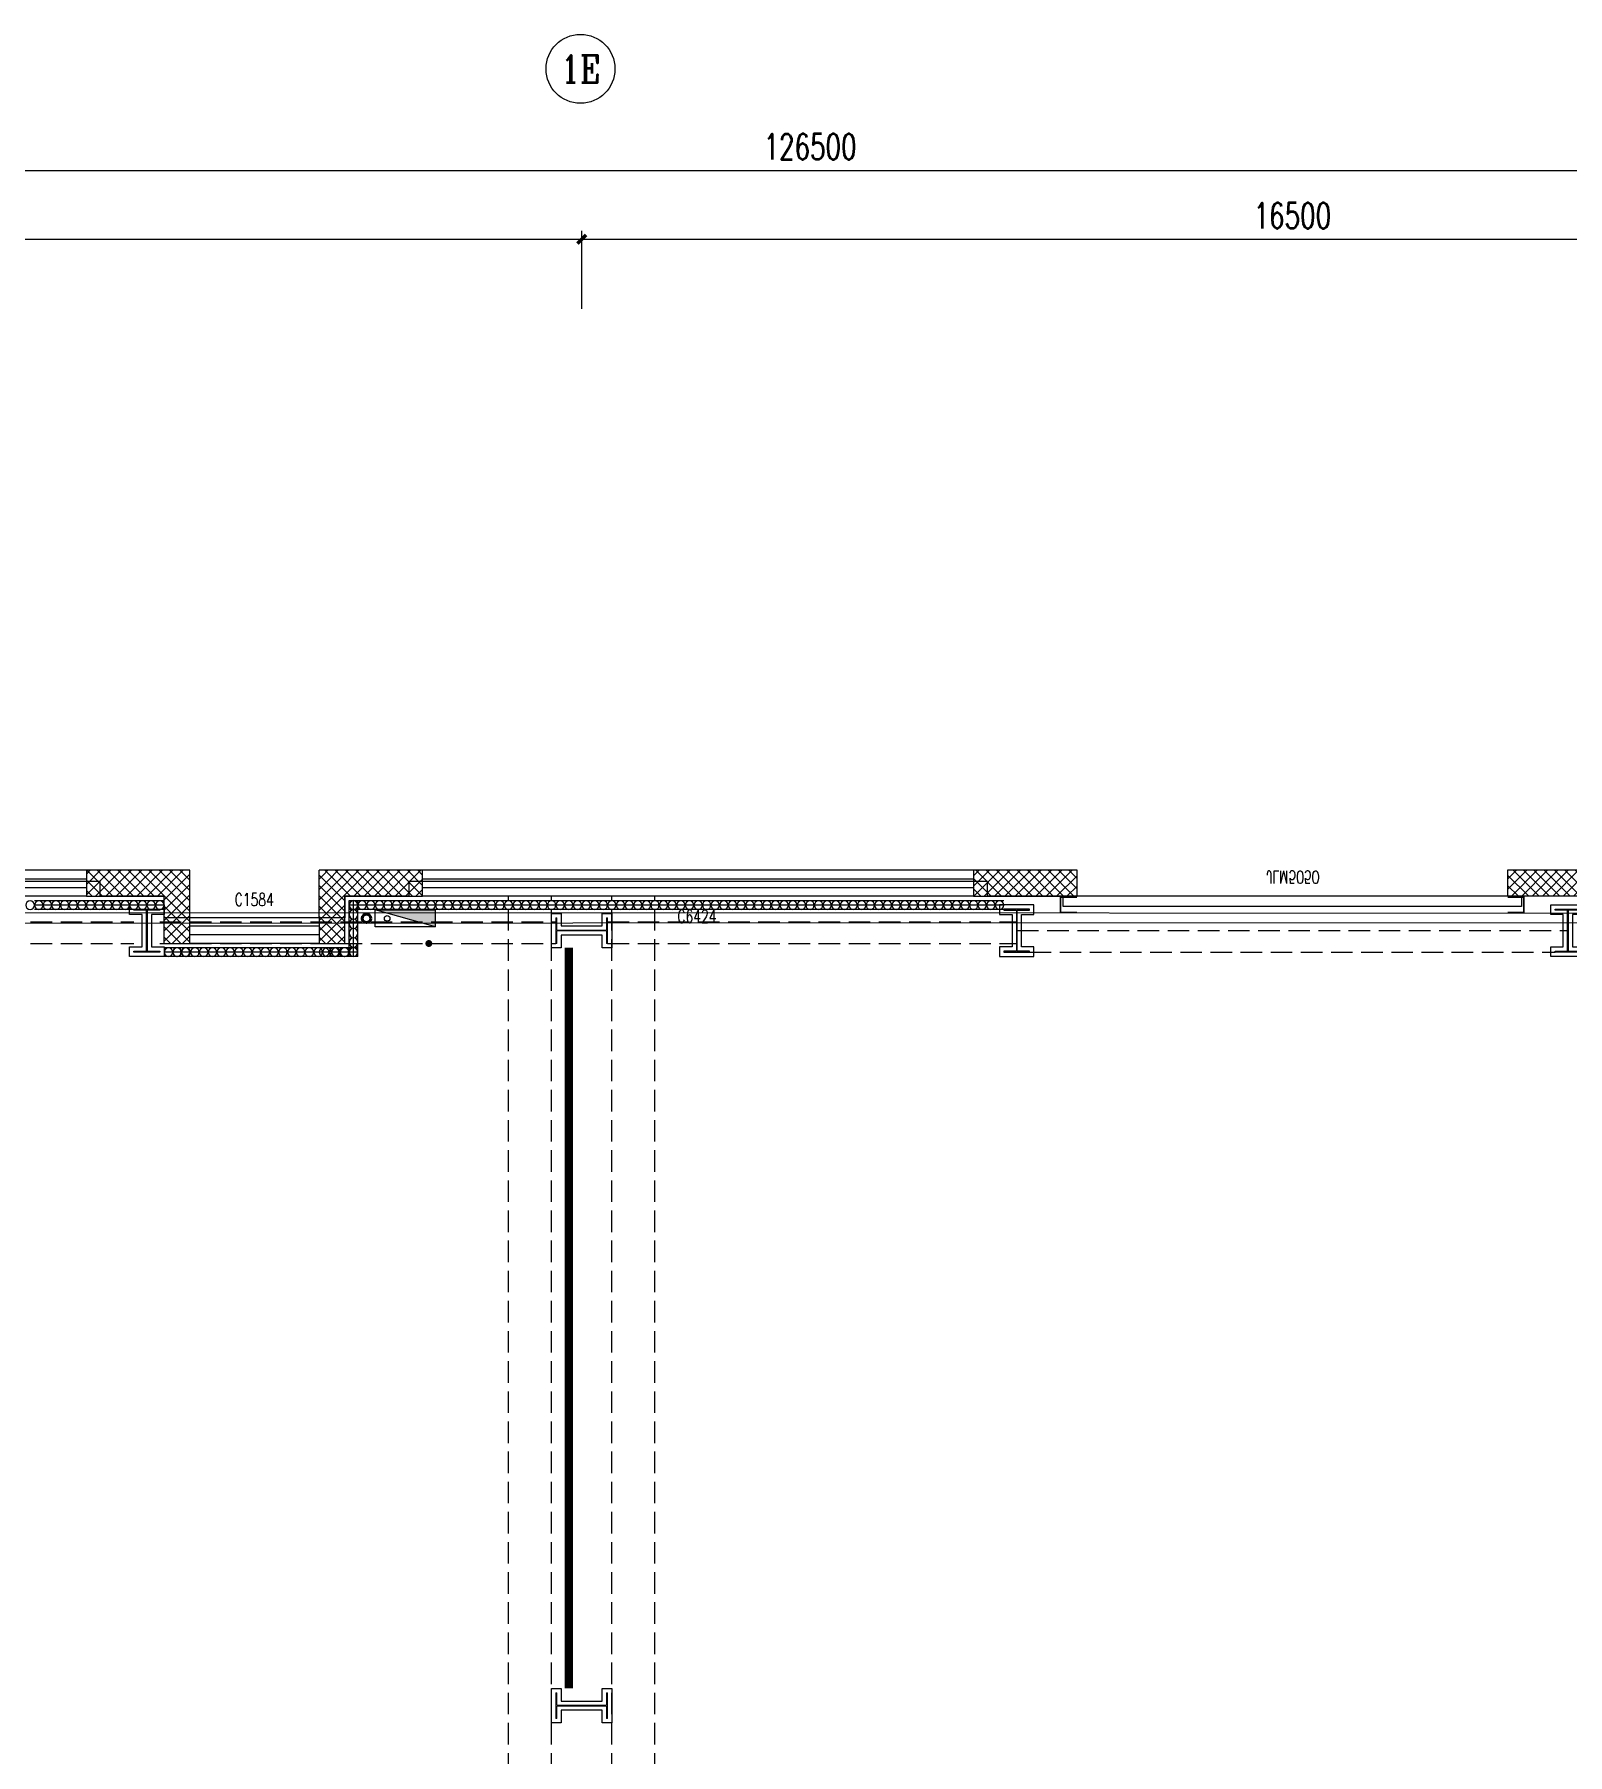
# Model space of a CAD drawing. Extents: x -474411 to 577939, y 0 to 1014176.
# Drawn here: x -200309 to -182508, y 822252 to 842226 of the extents above; entities that cross this region are included whole.
import ezdxf
from ezdxf.enums import TextEntityAlignment as Align

# ---------------------------------------------------------------- set-up
doc = ezdxf.new("R2010")
doc.units = 0
doc.header["$LTSCALE"] = 1000
doc.header["$MEASUREMENT"] = 0
for name, pattern in [('10平面$0$DASH', [0.35, 0.25, -0.1]), ('CENTER', [2, 1.25, -0.25, 0.25, -0.25]), ('DASH', [0.35, 0.25, -0.1])]:
    doc.linetypes.add(name, pattern=pattern)
doc.layers.get('Defpoints').update_dxf_attribs({"color": 210})
for name, color, linetype in [('10平面$0$WINDOW', 4, 'Continuous'), ('10平面$0$WINDOW_TEXT', 7, 'Continuous'), ('A-AXIS-D', 1, 'Continuous'), ('A-AXIS-DP', 126, 'Continuous'), ('A-AXIS-SYMB', 3, 'Continuous'), ('A-HATCH-2', 251, 'Continuous'), ('A-SFCE', 30, 'Continuous'), ('A-WINDOW', 140, 'Continuous'), ('AS-WALL', 40, 'Continuous'), ('AS-结构边线层', 200, 'Continuous'), ('DIM_SYMB', 3, 'Continuous'), ('PUB_HATCH', 8, 'Continuous'), ('PUB_TEXT', 7, 'Continuous'), ('SB_ZF消火栓', 10, 'Continuous'), ('WINDOW', 4, 'Continuous'), ('WINDOW_TEXT', 7, 'Continuous'), ('建-窗', 4, 'Continuous'), ('建-门窗编号', 7, 'Continuous'), ('照明-灯具', 3, 'Continuous')]:
    doc.layers.add(name, color=color, linetype=linetype)
for name, color, linetype, lineweight in [('LG-ZF消防', 1, 'Continuous', 60), ('S-col', 2, 'Continuous', 0), ('柱间支撑', 6, 'CENTER', 0)]:
    doc.layers.add(name, color=color, linetype=linetype, lineweight=lineweight)
doc.styles.add('10平面$0$_TCH_WINDOW', font='SIMPLEX', dxfattribs={"height": 3.5, "bigfont": 'GBCBIG'})
doc.styles.add('_TCH_AXIS', font='COMPLEX', dxfattribs={"bigfont": 'GBCBIG'})
doc.styles.add('_TCH_DIM_T3', font='SIMPLEX', dxfattribs={"width": 0.705882, "bigfont": 'GBCBIG'})
doc.styles.add('_TCH_WINDOW', font='SIMPLEX', dxfattribs={"height": 3.5, "bigfont": 'GBCBIG'})
doc.styles.add('A-WIN-LABEL', font='SIMPLEX', dxfattribs={"bigfont": 'GBCBIG'})
doc.dimstyles.new('_TCH_ARCH&&100', dxfattribs={"dimtxt": 297.5, "dimasz": 100, "dimexe": 100, "dimexo": 100, "dimgap": 126.25, "dimtad": 1, "dimdec": 0, "dimzin": 0, "dimdsep": 46, "dimtxsty": '_TCH_DIM_T3', "dimblk": 'ARCHTICK', "dimcen": 0.09, "dimclrt": 7, "dimazin": 2, "dimtfac": 1, "dimtdec": 0, "dimtix": 1, "dimtmove": 2, "dimatfit": 3, "dimfxl": 0, "dimtolj": 1, "dimtzin": 0, "dimarcsym": 0})
pattern_1 = [(45, (60, 0), (-60.000061, 60.000061), []), (135, (60, 0), (-60.000061, -60.000061), [])]

# ---------------------------------------------------------------- blocks, each defined once
blk = doc.blocks.new('10平面$0$$DorLib2D$00000126')
at = {"color": 0, "linetype": 'Continuous'}
for p, q in [((-0.532, 0.5), (-0.532, 0.9)), ((0.532, 0.9), (0.532, 0.5))]:
    blk.add_line(p, q, dxfattribs=at)
at = {"color": 0, "linetype": '10平面$0$DASH'}
for p, q in [((-0.532, 0.9), (0.532, 0.9)), ((-0.532, 0.5), (0.532, 0.5))]:
    blk.add_line(p, q, dxfattribs=at)
blk = doc.blocks.new('DOOR2DLIB$SYSLIB$00000123')
at = {"color": 0}
for p, q in [((0.475, -0.001), (0.475, 0.752)), ((0.475, 0.752), (0.5, 0.752)), ((0.5, -0.001), (0.5, 0.752)), ((-0.5, 0), (-0.5, 0.252)), ((-0.475, 0.252), (-0.5, 0.252)), ((-0.475, 0), (-0.475, 0.252)), ((-0.475, 0), (-0.5, 0)), ((0.475, -0.001), (0.5, -0.001))]:
    blk.add_line(p, q, dxfattribs=at)
for centre, radius, start, end in [((0.505, -0.002), 0.755, 92.2493, 179.7238), ((-0.501, 0.003), 0.251, 359.7899, 84.0974)]:
    blk.add_arc(centre, radius, start, end, dxfattribs=at)
blk = doc.blocks.new('G$C325EBD4F')
at = {"layer": 'PUB_HATCH'}
h = blk.add_hatch(dxfattribs=at)
h.set_pattern_fill('多孔材料', color=8, scale=30, style=0)
h.set_pattern_definition(pattern_1)
h.paths.add_polyline_path([(3700, -50), (3700, 250), (3400, 250)])
h = blk.add_hatch(dxfattribs=at)
h.set_pattern_fill('多孔材料', color=8, scale=30, style=0)
h.set_pattern_definition(pattern_1)
h.paths.add_polyline_path([(3700, -50), (3400, 250), (3400, -300), (3700, -600)])
h = blk.add_hatch(dxfattribs=at)
h.set_pattern_fill('多孔材料', color=8, scale=30, style=0)
h.set_pattern_definition(pattern_1)
h.paths.add_polyline_path([(5500, 250), (5200, 250), (5200, -50)])
h = blk.add_hatch(dxfattribs=at)
h.set_pattern_fill('多孔材料', color=8, scale=30, style=0)
h.set_pattern_definition(pattern_1)
h.paths.add_polyline_path([(5500, 250), (5200, -50), (5200, -600), (5500, -300)])
h = blk.add_hatch(dxfattribs=at)
h.set_pattern_fill('多孔材料', color=8, scale=30, style=0)
h.set_pattern_definition(pattern_1)
h.paths.add_polyline_path([(3700, -600), (3400, -300), (2500, -300), (2500, -600)])
h = blk.add_hatch(dxfattribs=at)
h.set_pattern_fill('多孔材料', color=8, scale=30, style=0)
h.set_pattern_definition(pattern_1)
h.paths.add_polyline_path([(6400, -300), (5500, -300), (5200, -600), (6400, -600)])
at = {"layer": '10平面$0$WINDOW', "color": 8}
blk.add_line((5200, -50), (3700, -50), dxfattribs=at)
at = {"layer": 'AS-WALL', "color": 8}
for p, q in [((3700, 250), (3400, 250)), ((3400, 250), (3400, -300)), ((3700, -50), (3700, 250)), ((5500, 250), (5200, 250)), ((5200, 250), (5200, -50)), ((5500, 250), (5500, -300)), ((3700, -50), (3700, -600)), ((5200, -50), (5200, -600)), ((3400, -300), (2500, -300)), ((2500, -600), (2500, -300)), ((6400, -300), (5500, -300)), ((6400, -600), (6400, -300)), ((3700, -600), (2500, -600)), ((6400, -600), (5200, -600))]:
    blk.add_line(p, q, dxfattribs=at)
at = {"layer": '10平面$0$WINDOW', "color": 8}
ref = blk.add_blockref('DOOR2DLIB$SYSLIB$00000123', (4450, 100), dxfattribs=dict(at, xscale=-1500, yscale=1500, zscale=300, rotation=180.0000000000445))
ref.add_attrib('A', 'MLC1584', (4117, 313), dxfattribs={"layer": '10平面$0$WINDOW_TEXT', "ltscale": 500, "height": 148.8, "style": '10平面$0$_TCH_WINDOW', "width": 0.705882})
ref = blk.add_blockref('10平面$0$$DorLib2D$00000126', (0, -450), dxfattribs=dict(at, xscale=5000, yscale=-300, zscale=300, rotation=180.0000000000008))
ref.add_attrib('A', 'JLM5050', (-301, -594), dxfattribs={"layer": '10平面$0$WINDOW_TEXT', "ltscale": 500, "height": 148.8, "style": '10平面$0$_TCH_WINDOW', "width": 0.705882})
blk = doc.blocks.new('43243')
at = {"layer": 'AS-结构边线层', "color": 8}
blk.add_lwpolyline([(-182304, 832220), (-189244, 832220), (-189244, 832390), (-195964, 832390), (-195964, 832220), (-196704, 832220), (-196704, 831970), (-198804, 831970), (-198804, 832220), (-199544, 832220), (-199544, 832390), (-212464, 832390), (-212464, 832220), (-213204, 832220), (-213204, 831970), (-215304, 831970), (-215304, 832220), (-222244, 832220), (-222244, 832390), (-226664, 832390), (-226664, 832220), (-230898, 832220)], dxfattribs=at)
blk = doc.blocks.new('w4234324')
at = {"layer": 'A-AXIS-DP', "color": 8}
for points in [[(-199154, 832070), (-198854, 832070), (-198854, 832058), (-199000, 832058), (-199000, 831582), (-198854, 831582), (-198854, 831570), (-199154, 831570), (-199154, 831582), (-199008, 831582), (-199008, 832058), (-199154, 832058), (-199154, 832070)], [(-188754, 832070), (-189054, 832070), (-189054, 832058), (-188908, 832058), (-188908, 831582), (-189054, 831582), (-189054, 831570), (-188754, 831570), (-188754, 831582), (-188900, 831582), (-188900, 832058), (-188754, 832058), (-188754, 832070)], [(-182654, 832070), (-182354, 832070), (-182354, 832058), (-182500, 832058), (-182500, 831582), (-182354, 831582), (-182354, 831570), (-182654, 831570), (-182654, 831582), (-182508, 831582), (-182508, 832058), (-182654, 832058), (-182654, 832070)]]:
    blk.add_lwpolyline(points, close=True, dxfattribs=at)
at = {"layer": 'A-HATCH-2', "color": 8}
for points in [[(-199204, 832120), (-198804, 832120), (-198804, 832008), (-198950, 832008), (-198950, 831632), (-198804, 831632), (-198804, 831520), (-199204, 831520), (-199204, 831632), (-199058, 831632), (-199058, 832008), (-199204, 832008)], [(-194304, 831620), (-194304, 832020), (-194192, 832020), (-194192, 831874), (-193716, 831874), (-193716, 832020), (-193604, 832020), (-193604, 831620), (-193716, 831620), (-193716, 831766), (-194192, 831766), (-194192, 831620)], [(-188704, 832120), (-189104, 832120), (-189104, 832008), (-188958, 832008), (-188958, 831632), (-189104, 831632), (-189104, 831520), (-188704, 831520), (-188704, 831632), (-188850, 831632), (-188850, 832008), (-188704, 832008)], [(-182704, 832120), (-182304, 832120), (-182304, 832008), (-182450, 832008), (-182450, 831632), (-182304, 831632), (-182304, 831520), (-182704, 831520), (-182704, 831632), (-182558, 831632), (-182558, 832008), (-182704, 832008)], [(-194304, 822620), (-194304, 823020), (-194192, 823020), (-194192, 822874), (-193716, 822874), (-193716, 823020), (-193604, 823020), (-193604, 822620), (-193716, 822620), (-193716, 822766), (-194192, 822766), (-194192, 822620)]]:
    blk.add_lwpolyline(points, close=True, dxfattribs=at)
at = {"layer": 'S-col', "color": 8}
for points in [[(-194254, 831670), (-194254, 831970), (-194242, 831970), (-194242, 831824), (-193666, 831824), (-193666, 831970), (-193654, 831970), (-193654, 831670), (-193666, 831670), (-193666, 831816), (-194242, 831816), (-194242, 831670)], [(-194254, 822670), (-194254, 822970), (-194242, 822970), (-194242, 822824), (-193666, 822824), (-193666, 822970), (-193654, 822970), (-193654, 822670), (-193666, 822670), (-193666, 822816), (-194242, 822816), (-194242, 822670)]]:
    blk.add_lwpolyline(points, close=True, dxfattribs=at)
blk = doc.blocks.new('34242343243')
at = {"color": 8}
for p, q in [((-200209, 832164), (-200309, 832164)), ((-200109, 832164), (-200209, 832164)), ((-200008, 832164), (-200109, 832164)), ((-199908, 832164), (-200008, 832164)), ((-199808, 832164), (-199908, 832164)), ((-199707, 832164), (-199808, 832164)), ((-199607, 832164), (-199707, 832164)), ((-199507, 832164), (-199607, 832164)), ((-199406, 832164), (-199507, 832164)), ((-199306, 832164), (-199406, 832164)), ((-199206, 832164), (-199306, 832164)), ((-199105, 832164), (-199206, 832164)), ((-199005, 832164), (-199105, 832164)), ((-198905, 832164), (-199005, 832164)), ((-198804, 832164), (-198905, 832164)), ((-196654, 832062), (-196654, 832170)), ((-196654, 832062), (-196654, 832170)), ((-196554, 832164), (-196654, 832164)), ((-196604, 832062), (-196604, 832170)), ((-196604, 832062), (-196604, 832170)), ((-196554, 832062), (-196554, 832170)), ((-196554, 832062), (-196554, 832170)), ((-196454, 832164), (-196554, 832164)), ((-196354, 832164), (-196454, 832164)), ((-196254, 832164), (-196354, 832164)), ((-196154, 832164), (-196254, 832164)), ((-196054, 832164), (-196154, 832164)), ((-195954, 832164), (-196054, 832164)), ((-195854, 832164), (-195954, 832164)), ((-195754, 832164), (-195854, 832164)), ((-195654, 832164), (-195754, 832164)), ((-195554, 832164), (-195654, 832164)), ((-195454, 832164), (-195554, 832164)), ((-195354, 832164), (-195454, 832164)), ((-195254, 832164), (-195354, 832164)), ((-195154, 832164), (-195254, 832164)), ((-195054, 832164), (-195154, 832164)), ((-194954, 832164), (-195054, 832164)), ((-194854, 832164), (-194954, 832164)), ((-194754, 832164), (-194854, 832164)), ((-194654, 832164), (-194754, 832164)), ((-194554, 832164), (-194654, 832164)), ((-194454, 832164), (-194554, 832164)), ((-194354, 832164), (-194454, 832164)), ((-194254, 832164), (-194354, 832164)), ((-194154, 832164), (-194254, 832164)), ((-194054, 832164), (-194154, 832164)), ((-193954, 832164), (-194054, 832164)), ((-193854, 832164), (-193954, 832164)), ((-193754, 832164), (-193854, 832164)), ((-193654, 832164), (-193754, 832164)), ((-193554, 832164), (-193654, 832164)), ((-193454, 832164), (-193554, 832164)), ((-193354, 832164), (-193454, 832164)), ((-193254, 832164), (-193354, 832164)), ((-193154, 832164), (-193254, 832164)), ((-193054, 832164), (-193154, 832164)), ((-192954, 832164), (-193054, 832164)), ((-192854, 832164), (-192954, 832164)), ((-192754, 832164), (-192854, 832164)), ((-192654, 832164), (-192754, 832164)), ((-192554, 832164), (-192654, 832164)), ((-192454, 832164), (-192554, 832164)), ((-192354, 832164), (-192454, 832164)), ((-192254, 832164), (-192354, 832164)), ((-192154, 832164), (-192254, 832164)), ((-192054, 832164), (-192154, 832164)), ((-191954, 832164), (-192054, 832164)), ((-191854, 832164), (-191954, 832164)), ((-191754, 832164), (-191854, 832164)), ((-191654, 832164), (-191754, 832164)), ((-191554, 832164), (-191654, 832164)), ((-191454, 832164), (-191554, 832164)), ((-191354, 832164), (-191454, 832164)), ((-191254, 832164), (-191354, 832164)), ((-191154, 832164), (-191254, 832164)), ((-191054, 832164), (-191154, 832164)), ((-190954, 832164), (-191054, 832164)), ((-190854, 832164), (-190954, 832164)), ((-190754, 832164), (-190854, 832164)), ((-190654, 832164), (-190754, 832164)), ((-190554, 832164), (-190654, 832164)), ((-190454, 832164), (-190554, 832164)), ((-190354, 832164), (-190454, 832164)), ((-190254, 832164), (-190354, 832164)), ((-190154, 832164), (-190254, 832164)), ((-190054, 832164), (-190154, 832164)), ((-189954, 832164), (-190054, 832164)), ((-189854, 832164), (-189954, 832164)), ((-189754, 832164), (-189854, 832164)), ((-189654, 832164), (-189754, 832164)), ((-189554, 832164), (-189654, 832164)), ((-189454, 832164), (-189554, 832164)), ((-189354, 832164), (-189454, 832164)), ((-189254, 832164), (-189354, 832164)), ((-189154, 832164), (-189254, 832164)), ((-189054, 832164), (-189154, 832164)), ((-200209, 832114), (-200309, 832114)), ((-200209, 832064), (-200309, 832064)), ((-200109, 832114), (-200209, 832114)), ((-200109, 832064), (-200209, 832064)), ((-200008, 832114), (-200109, 832114)), ((-200008, 832064), (-200109, 832064)), ((-199908, 832114), (-200008, 832114)), ((-199908, 832064), (-200008, 832064)), ((-199808, 832114), (-199908, 832114)), ((-199808, 832064), (-199908, 832064)), ((-199707, 832114), (-199808, 832114)), ((-199707, 832064), (-199808, 832064)), ((-199607, 832114), (-199707, 832114)), ((-199607, 832064), (-199707, 832064)), ((-199507, 832114), (-199607, 832114)), ((-199507, 832064), (-199607, 832064)), ((-199406, 832114), (-199507, 832114)), ((-199406, 832064), (-199507, 832064)), ((-199306, 832114), (-199406, 832114)), ((-199306, 832064), (-199406, 832064)), ((-199206, 832114), (-199306, 832114)), ((-199206, 832064), (-199306, 832064)), ((-199105, 832114), (-199206, 832114)), ((-199105, 832064), (-199206, 832064)), ((-199005, 832114), (-199105, 832114)), ((-199005, 832064), (-199105, 832064)), ((-198905, 832114), (-199005, 832114)), ((-198905, 832064), (-199005, 832064)), ((-198804, 832114), (-198905, 832114)), ((-198804, 832064), (-198905, 832064)), ((-196554, 832114), (-196654, 832114)), ((-196554, 832064), (-196654, 832064)), ((-196654, 831953), (-196654, 832062)), ((-196654, 831953), (-196654, 832062)), ((-196654, 831845), (-196654, 831953)), ((-196654, 831845), (-196654, 831953)), ((-196604, 831953), (-196604, 832062)), ((-196604, 831953), (-196604, 832062)), ((-196604, 831845), (-196604, 831953)), ((-196604, 831845), (-196604, 831953)), ((-196454, 832114), (-196554, 832114)), ((-196454, 832064), (-196554, 832064)), ((-196554, 831953), (-196554, 832062)), ((-196554, 831953), (-196554, 832062)), ((-196554, 831845), (-196554, 831953)), ((-196554, 831845), (-196554, 831953)), ((-196354, 832114), (-196454, 832114)), ((-196354, 832064), (-196454, 832064)), ((-196254, 832114), (-196354, 832114)), ((-196254, 832064), (-196354, 832064)), ((-196154, 832114), (-196254, 832114)), ((-196154, 832064), (-196254, 832064)), ((-196054, 832114), (-196154, 832114)), ((-196054, 832064), (-196154, 832064)), ((-195954, 832114), (-196054, 832114)), ((-195954, 832064), (-196054, 832064)), ((-195854, 832114), (-195954, 832114)), ((-195854, 832064), (-195954, 832064)), ((-195754, 832114), (-195854, 832114)), ((-195754, 832064), (-195854, 832064)), ((-195654, 832114), (-195754, 832114)), ((-195654, 832064), (-195754, 832064)), ((-195554, 832114), (-195654, 832114)), ((-195554, 832064), (-195654, 832064)), ((-195454, 832114), (-195554, 832114)), ((-195454, 832064), (-195554, 832064)), ((-195354, 832114), (-195454, 832114)), ((-195354, 832064), (-195454, 832064)), ((-195254, 832114), (-195354, 832114)), ((-195254, 832064), (-195354, 832064)), ((-195154, 832114), (-195254, 832114)), ((-195154, 832064), (-195254, 832064)), ((-195054, 832114), (-195154, 832114)), ((-195054, 832064), (-195154, 832064)), ((-194954, 832114), (-195054, 832114)), ((-194954, 832064), (-195054, 832064)), ((-194854, 832114), (-194954, 832114)), ((-194854, 832064), (-194954, 832064)), ((-194754, 832114), (-194854, 832114)), ((-194754, 832064), (-194854, 832064)), ((-194654, 832114), (-194754, 832114)), ((-194654, 832064), (-194754, 832064)), ((-194554, 832114), (-194654, 832114)), ((-194554, 832064), (-194654, 832064)), ((-194454, 832114), (-194554, 832114)), ((-194454, 832064), (-194554, 832064)), ((-194354, 832114), (-194454, 832114)), ((-194354, 832064), (-194454, 832064)), ((-194254, 832114), (-194354, 832114)), ((-194254, 832064), (-194354, 832064)), ((-194154, 832114), (-194254, 832114)), ((-194154, 832064), (-194254, 832064)), ((-194054, 832114), (-194154, 832114)), ((-194054, 832064), (-194154, 832064)), ((-193954, 832114), (-194054, 832114)), ((-193954, 832064), (-194054, 832064)), ((-193854, 832114), (-193954, 832114)), ((-193854, 832064), (-193954, 832064)), ((-193754, 832114), (-193854, 832114)), ((-193754, 832064), (-193854, 832064)), ((-193654, 832114), (-193754, 832114)), ((-193654, 832064), (-193754, 832064)), ((-193554, 832114), (-193654, 832114)), ((-193554, 832064), (-193654, 832064)), ((-193454, 832114), (-193554, 832114)), ((-193454, 832064), (-193554, 832064)), ((-193354, 832114), (-193454, 832114)), ((-193354, 832064), (-193454, 832064)), ((-193254, 832114), (-193354, 832114)), ((-193254, 832064), (-193354, 832064)), ((-193154, 832114), (-193254, 832114)), ((-193154, 832064), (-193254, 832064)), ((-193054, 832114), (-193154, 832114)), ((-193054, 832064), (-193154, 832064)), ((-192954, 832114), (-193054, 832114)), ((-192954, 832064), (-193054, 832064)), ((-192854, 832114), (-192954, 832114)), ((-192854, 832064), (-192954, 832064)), ((-192754, 832114), (-192854, 832114)), ((-192754, 832064), (-192854, 832064)), ((-192654, 832114), (-192754, 832114)), ((-192654, 832064), (-192754, 832064)), ((-192554, 832114), (-192654, 832114)), ((-192554, 832064), (-192654, 832064)), ((-192454, 832114), (-192554, 832114)), ((-192454, 832064), (-192554, 832064)), ((-192354, 832114), (-192454, 832114)), ((-192354, 832064), (-192454, 832064)), ((-192254, 832114), (-192354, 832114)), ((-192254, 832064), (-192354, 832064)), ((-192154, 832114), (-192254, 832114)), ((-192154, 832064), (-192254, 832064)), ((-192054, 832114), (-192154, 832114)), ((-192054, 832064), (-192154, 832064)), ((-191954, 832114), (-192054, 832114)), ((-191954, 832064), (-192054, 832064)), ((-191854, 832114), (-191954, 832114)), ((-191854, 832064), (-191954, 832064)), ((-191754, 832114), (-191854, 832114)), ((-191754, 832064), (-191854, 832064)), ((-191654, 832114), (-191754, 832114)), ((-191654, 832064), (-191754, 832064)), ((-191554, 832114), (-191654, 832114)), ((-191554, 832064), (-191654, 832064)), ((-191454, 832114), (-191554, 832114)), ((-191454, 832064), (-191554, 832064)), ((-191354, 832114), (-191454, 832114)), ((-191354, 832064), (-191454, 832064)), ((-191254, 832114), (-191354, 832114)), ((-191254, 832064), (-191354, 832064)), ((-191154, 832114), (-191254, 832114)), ((-191154, 832064), (-191254, 832064)), ((-191054, 832114), (-191154, 832114)), ((-191054, 832064), (-191154, 832064)), ((-190954, 832114), (-191054, 832114)), ((-190954, 832064), (-191054, 832064)), ((-190854, 832114), (-190954, 832114)), ((-190854, 832064), (-190954, 832064)), ((-190754, 832114), (-190854, 832114)), ((-190754, 832064), (-190854, 832064)), ((-190654, 832114), (-190754, 832114)), ((-190654, 832064), (-190754, 832064)), ((-190554, 832114), (-190654, 832114)), ((-190554, 832064), (-190654, 832064)), ((-190454, 832114), (-190554, 832114)), ((-190454, 832064), (-190554, 832064)), ((-190354, 832114), (-190454, 832114)), ((-190354, 832064), (-190454, 832064)), ((-190254, 832114), (-190354, 832114)), ((-190254, 832064), (-190354, 832064)), ((-190154, 832114), (-190254, 832114)), ((-190154, 832064), (-190254, 832064)), ((-190054, 832114), (-190154, 832114)), ((-190054, 832064), (-190154, 832064)), ((-189954, 832114), (-190054, 832114)), ((-189954, 832064), (-190054, 832064)), ((-189854, 832114), (-189954, 832114)), ((-189854, 832064), (-189954, 832064)), ((-189754, 832114), (-189854, 832114)), ((-189754, 832064), (-189854, 832064)), ((-189654, 832114), (-189754, 832114)), ((-189654, 832064), (-189754, 832064)), ((-189554, 832114), (-189654, 832114)), ((-189554, 832064), (-189654, 832064)), ((-189454, 832114), (-189554, 832114)), ((-189454, 832064), (-189554, 832064)), ((-189354, 832114), (-189454, 832114)), ((-189354, 832064), (-189454, 832064)), ((-189254, 832114), (-189354, 832114)), ((-189254, 832064), (-189354, 832064)), ((-189154, 832114), (-189254, 832114)), ((-189154, 832064), (-189254, 832064)), ((-189054, 832114), (-189154, 832114)), ((-189054, 832064), (-189154, 832064)), ((-196654, 831737), (-196654, 831845)), ((-196654, 831737), (-196654, 831845)), ((-196654, 831628), (-196654, 831737)), ((-196654, 831628), (-196654, 831737)), ((-196604, 831737), (-196604, 831845)), ((-196604, 831737), (-196604, 831845)), ((-196604, 831628), (-196604, 831737)), ((-196604, 831628), (-196604, 831737)), ((-196554, 831737), (-196554, 831845)), ((-196554, 831737), (-196554, 831845)), ((-196554, 831628), (-196554, 831737)), ((-196554, 831628), (-196554, 831737)), ((-198702, 831620), (-198804, 831620)), ((-198704, 831620), (-198804, 831620)), ((-198702, 831570), (-198804, 831570)), ((-198704, 831570), (-198804, 831570)), ((-198604, 831620), (-198704, 831620)), ((-198604, 831570), (-198704, 831570)), ((-198600, 831620), (-198702, 831620)), ((-198600, 831570), (-198702, 831570)), ((-198504, 831620), (-198604, 831620)), ((-198504, 831570), (-198604, 831570)), ((-198497, 831620), (-198600, 831620)), ((-198497, 831570), (-198600, 831570)), ((-198395, 831620), (-198497, 831620)), ((-198395, 831570), (-198497, 831570)), ((-198293, 831620), (-198395, 831620)), ((-198293, 831570), (-198395, 831570)), ((-198191, 831620), (-198293, 831620)), ((-198191, 831570), (-198293, 831570)), ((-198088, 831620), (-198191, 831620)), ((-198088, 831570), (-198191, 831570)), ((-197986, 831620), (-198088, 831620)), ((-197986, 831570), (-198088, 831570)), ((-197884, 831620), (-197986, 831620)), ((-197884, 831570), (-197986, 831570)), ((-197781, 831620), (-197884, 831620)), ((-197781, 831570), (-197884, 831570)), ((-197679, 831620), (-197781, 831620)), ((-197679, 831570), (-197781, 831570)), ((-197577, 831620), (-197679, 831620)), ((-197577, 831570), (-197679, 831570)), ((-197475, 831620), (-197577, 831620)), ((-197475, 831570), (-197577, 831570)), ((-197372, 831620), (-197475, 831620)), ((-197372, 831570), (-197475, 831570)), ((-197270, 831620), (-197372, 831620)), ((-197270, 831570), (-197372, 831570)), ((-197168, 831620), (-197270, 831620)), ((-197168, 831570), (-197270, 831570)), ((-197066, 831620), (-197168, 831620)), ((-197066, 831570), (-197168, 831570)), ((-196963, 831620), (-197066, 831620)), ((-196963, 831570), (-197066, 831570)), ((-196888, 831620), (-197004, 831620)), ((-196888, 831570), (-197004, 831570)), ((-196861, 831620), (-196963, 831620)), ((-196861, 831570), (-196963, 831570)), ((-196771, 831620), (-196888, 831620)), ((-196771, 831570), (-196888, 831570)), ((-196759, 831620), (-196861, 831620)), ((-196759, 831570), (-196861, 831570)), ((-196654, 831620), (-196771, 831620)), ((-196654, 831570), (-196771, 831570)), ((-196656, 831620), (-196759, 831620)), ((-196656, 831570), (-196759, 831570)), ((-196554, 831620), (-196656, 831620)), ((-196554, 831570), (-196656, 831570)), ((-196654, 831520), (-196654, 831628)), ((-196654, 831520), (-196654, 831628)), ((-196604, 831520), (-196604, 831628)), ((-196604, 831520), (-196604, 831628)), ((-196554, 831520), (-196554, 831628)), ((-196554, 831520), (-196554, 831628)), ((-198702, 831520), (-198804, 831520)), ((-198704, 831520), (-198804, 831520)), ((-198604, 831520), (-198704, 831520)), ((-198600, 831520), (-198702, 831520)), ((-198504, 831520), (-198604, 831520)), ((-198497, 831520), (-198600, 831520)), ((-198395, 831520), (-198497, 831520)), ((-198293, 831520), (-198395, 831520)), ((-198191, 831520), (-198293, 831520)), ((-198088, 831520), (-198191, 831520)), ((-197986, 831520), (-198088, 831520)), ((-197884, 831520), (-197986, 831520)), ((-197781, 831520), (-197884, 831520)), ((-197679, 831520), (-197781, 831520)), ((-197577, 831520), (-197679, 831520)), ((-197475, 831520), (-197577, 831520)), ((-197372, 831520), (-197475, 831520)), ((-197270, 831520), (-197372, 831520)), ((-197168, 831520), (-197270, 831520)), ((-197066, 831520), (-197168, 831520)), ((-196963, 831520), (-197066, 831520)), ((-196888, 831520), (-197004, 831520)), ((-196861, 831520), (-196963, 831520)), ((-196771, 831520), (-196888, 831520)), ((-196759, 831520), (-196861, 831520)), ((-196654, 831520), (-196771, 831520)), ((-196656, 831520), (-196759, 831520)), ((-196554, 831520), (-196656, 831520))]:
    blk.add_line(p, q, dxfattribs=at)
at = {"color": 8, "extrusion": (0, 0, -1)}
for centre, major_axis, ratio in [((-200360, 832114), (-50.2, 0), 0.996516), ((-200259, 832114), (-50.2, 0), 0.996516), ((-200159, 832114), (-50.2, 0), 0.996516), ((-200059, 832114), (-50.2, 0), 0.996516), ((-199958, 832114), (-50.2, 0), 0.996516), ((-199858, 832114), (-50.2, 0), 0.996516), ((-199758, 832114), (-50.2, 0), 0.996516), ((-199657, 832114), (-50.2, 0), 0.996516), ((-199557, 832114), (-50.2, 0), 0.996516), ((-199456, 832114), (-50.2, 0), 0.996516), ((-199356, 832114), (-50.2, 0), 0.996516), ((-199256, 832114), (-50.2, 0), 0.996516), ((-199155, 832114), (-50.2, 0), 0.996516), ((-199055, 832114), (-50.2, 0), 0.996516), ((-198955, 832114), (-50.2, 0), 0.996516), ((-198854, 832114), (-50.2, 0), 0.996516), ((-196604, 832116), (0, 54.2), 0.923077), ((-196604, 832116), (0, 54.2), 0.923077), ((-196604, 832008), (0, 54.2), 0.923077), ((-196604, 832008), (0, 54.2), 0.923077), ((-196604, 831899), (0, 54.2), 0.923077), ((-196604, 831899), (0, 54.2), 0.923077), ((-196604, 831791), (0, 54.2), 0.923077), ((-196604, 831791), (0, 54.2), 0.923077), ((-196604, 831683), (0, 54.2), 0.923077), ((-196604, 831683), (0, 54.2), 0.923077), ((-198753, 831570), (-51.1, 0), 0.977778), ((-198651, 831570), (-51.1, 0), 0.977778), ((-198549, 831570), (-51.1, 0), 0.977778), ((-198446, 831570), (-51.1, 0), 0.977778), ((-198344, 831570), (-51.1, 0), 0.977778), ((-198242, 831570), (-51.1, 0), 0.977778), ((-198139, 831570), (-51.1, 0), 0.977778), ((-198037, 831570), (-51.1, 0), 0.977778), ((-197935, 831570), (-51.1, 0), 0.977778), ((-197833, 831570), (-51.1, 0), 0.977778), ((-197730, 831570), (-51.1, 0), 0.977778), ((-197628, 831570), (-51.1, 0), 0.977778), ((-197526, 831570), (-51.1, 0), 0.977778), ((-197424, 831570), (-51.1, 0), 0.977778), ((-197321, 831570), (-51.1, 0), 0.977778), ((-197219, 831570), (-51.1, 0), 0.977778), ((-197117, 831570), (-51.1, 0), 0.977778), ((-197014, 831570), (-51.1, 0), 0.977778), ((-196946, 831570), (-58.3, 0), 0.857143), ((-196912, 831570), (-51.1, 0), 0.977778), ((-196829, 831570), (-58.3, 0), 0.857143), ((-196810, 831570), (-51.1, 0), 0.977778), ((-196713, 831570), (-58.3, 0), 0.857143), ((-196708, 831570), (-51.1, 0), 0.977778), ((-196605, 831570), (-51.1, 0), 0.977778), ((-196604, 831574), (0, 54.2), 0.923077), ((-196604, 831574), (0, 54.2), 0.923077)]:
    blk.add_ellipse(centre, major_axis=major_axis, ratio=ratio, dxfattribs=at)
for centre, major_axis, start_param, end_param in [((-196604, 832114), (-50, 0.3), -0.006332, 6.276853), ((-196504, 832114), (-50, 0.3), -0.006332, 6.276853), ((-196404, 832114), (-50, 0.3), -0.006332, 6.276853), ((-196304, 832114), (-50, 0.3), -0.006332, 6.276853), ((-196204, 832114), (-50, 0.3), -0.006332, 6.276853), ((-196104, 832114), (-50, 0.3), -0.006332, 6.276853), ((-196004, 832114), (-50, 0.3), -0.006332, 6.276853), ((-195904, 832114), (-50, 0.3), -0.006332, 6.276853), ((-195804, 832114), (-50, 0.3), -0.006332, 6.276853), ((-195704, 832114), (-50, 0.3), -0.006332, 6.276853), ((-195604, 832114), (-50, 0.3), -0.006332, 6.276853), ((-195504, 832114), (-50, 0.3), -0.006332, 6.276853), ((-195404, 832114), (-50, 0.3), -0.006332, 6.276853), ((-195304, 832114), (-50, 0.3), -0.006332, 6.276853), ((-195204, 832114), (-50, 0.3), -0.006332, 6.276853), ((-195104, 832114), (-50, 0.3), -0.006332, 6.276853), ((-195004, 832114), (-50, 0.3), -0.006332, 6.276853), ((-194904, 832114), (-50, 0.3), -0.006332, 6.276853), ((-194804, 832114), (-50, 0.3), -0.006332, 6.276853), ((-194704, 832114), (-50, 0.3), -0.006332, 6.276853), ((-194604, 832114), (-50, 0.3), -0.006332, 6.276853), ((-194504, 832114), (-50, 0.3), -0.006332, 6.276853), ((-194404, 832114), (-50, 0.3), -0.006332, 6.276853), ((-194304, 832114), (-50, 0.3), -0.006332, 6.276853), ((-194204, 832114), (-50, 0.3), -0.006332, 6.276853), ((-194104, 832114), (-50, 0.3), -0.006332, 6.276853), ((-194004, 832114), (-50, 0.3), -0.006332, 6.276853), ((-193904, 832114), (-50, 0.3), -0.006332, 6.276853), ((-193804, 832114), (-50, 0.3), -0.006332, 6.276853), ((-193704, 832114), (-50, 0.3), -0.006332, 6.276853), ((-193604, 832114), (-50, 0.3), -0.006332, 6.276853), ((-193504, 832114), (-50, 0.3), -0.006332, 6.276853), ((-193404, 832114), (-50, 0.3), -0.006332, 6.276853), ((-193304, 832114), (-50, 0.3), -0.006332, 6.276853), ((-193204, 832114), (-50, 0.3), -0.006332, 6.276853), ((-193104, 832114), (-50, 0.3), -0.006332, 6.276853), ((-193004, 832114), (-50, 0.3), -0.006332, 6.276853), ((-192904, 832114), (-50, 0.3), -0.006332, 6.276853), ((-192804, 832114), (-50, 0.3), -0.006332, 6.276853), ((-192704, 832114), (-50, 0.3), -0.006332, 6.276853), ((-192604, 832114), (-50, 0.3), -0.006332, 6.276853), ((-192504, 832114), (-50, 0.3), -0.006332, 6.276853), ((-192404, 832114), (-50, 0.3), -0.006332, 6.276853), ((-192304, 832114), (-50, 0.3), -0.006332, 6.276853), ((-192204, 832114), (-50, 0.3), -0.006332, 6.276853), ((-192104, 832114), (-50, 0.3), -0.006332, 6.276853), ((-192004, 832114), (-50, 0.3), -0.006332, 6.276853), ((-191904, 832114), (-50, 0.3), -0.006332, 6.276853), ((-191804, 832114), (-50, 0.3), -0.006332, 6.276853), ((-191704, 832114), (-50, 0.3), -0.006332, 6.276853), ((-191604, 832114), (-50, 0.3), -0.006332, 6.276853), ((-191504, 832114), (-50, 0.3), -0.006332, 6.276853), ((-191404, 832114), (-50, 0.3), -0.006332, 6.276853), ((-191304, 832114), (-50, 0.3), -0.006332, 6.276853), ((-191204, 832114), (-50, 0.3), -0.006332, 6.276853), ((-191104, 832114), (-50, 0.3), -0.006332, 6.276853), ((-191004, 832114), (-50, 0.3), -0.006332, 6.276853), ((-190904, 832114), (-50, 0.3), -0.006332, 6.276853), ((-190804, 832114), (-50, 0.3), -0.006332, 6.276853), ((-190704, 832114), (-50, 0.3), -0.006332, 6.276853), ((-190604, 832114), (-50, 0.3), -0.006332, 6.276853), ((-190504, 832114), (-50, 0.3), -0.006332, 6.276853), ((-190404, 832114), (-50, 0.3), -0.006332, 6.276853), ((-190304, 832114), (-50, 0.3), -0.006332, 6.276853), ((-190204, 832114), (-50, 0.3), -0.006332, 6.276853), ((-190104, 832114), (-50, 0.3), -0.006332, 6.276853), ((-190004, 832114), (-50, 0.3), -0.006332, 6.276853), ((-189904, 832114), (-50, 0.3), -0.006332, 6.276853), ((-189804, 832114), (-50, 0.3), -0.006332, 6.276853), ((-189704, 832114), (-50, 0.3), -0.006332, 6.276853), ((-189604, 832114), (-50, 0.3), -0.006332, 6.276853), ((-189504, 832114), (-50, 0.3), -0.006332, 6.276853), ((-189404, 832114), (-50, 0.3), -0.006332, 6.276853), ((-189304, 832114), (-50, 0.3), -0.006332, 6.276853), ((-189204, 832114), (-50, 0.3), -0.006332, 6.276853), ((-189104, 832114), (-50, 0.3), -0.006332, 6.276853), ((-198754, 831570), (0, 50), -1.570771, 4.712414), ((-198654, 831570), (0, 50), -1.570771, 4.712414), ((-198554, 831570), (0, 50), -1.570771, 4.712414)]:
    blk.add_ellipse(centre, major_axis=major_axis, ratio=1, start_param=start_param, end_param=end_param, dxfattribs=at)
at = {"layer": 'A-SFCE', "color": 8, "const_width": 20}
for points in [[(-188205, 832210), (-188395, 832210), (-188395, 832030), (-188205, 832030)], [(-183205, 832210), (-183015, 832210), (-183015, 832030), (-183205, 832030)]]:
    blk.add_lwpolyline(points, dxfattribs=at)
blk = doc.blocks.new('234243242332')
at = {"layer": 'SB_ZF消火栓'}
blk.add_hatch(color=8, dxfattribs=at).paths.add_polyline_path([(-196354, 832062), (-195654, 832062), (-195654, 831862)])
at = {"layer": 'LG-ZF消防', "color": 8, "linetype": 'Continuous'}
blk.add_circle((-196454, 831962), 50, dxfattribs=at)
at = {"layer": 'SB_ZF消火栓', "color": 8}
for p, q in [((-196354, 831862), (-196354, 832062)), ((-196354, 832062), (-195654, 832062)), ((-195654, 831862), (-196354, 832062)), ((-195654, 831862), (-195654, 832062)), ((-195654, 831862), (-196354, 831862))]:
    blk.add_line(p, q, dxfattribs=at)
blk.add_circle((-196214, 831962), 32.5, dxfattribs=at)
blk = doc.blocks.new('WINDOW2DLIB$DYNSTYLE$00000005')
at = {"color": 0}
for points in [[(-0.5, 0.5), (-0.5, -0.5)], [(-0.5, 0.5), (0.5, 0.5)], [(0.5, -0.5), (0.5, 0.5)], [(0.5, 0.1667), (-0.5, 0.1667)], [(0.5, -0.1667), (-0.5, -0.1667)], [(-0.5, -0.5), (0.5, -0.5)]]:
    blk.add_lwpolyline(points, dxfattribs=at)
blk = doc.blocks.new('_ArchTick')
at = {"color": 0, "linetype": 'ByBlock', "const_width": 0.4}
blk.add_lwpolyline([(-0.5, -0.5), (0.5, 0.5)], dxfattribs=at)
blk = doc.blocks.new('*D498')
at = {"layer": 'A-AXIS-D', "color": 0, "lineweight": -2}
for p, q in [((-210454, 839040), (-210454, 839947)), ((-193954, 839040), (-193954, 839947)), ((-210454, 839847), (-193954, 839847))]:
    blk.add_line(p, q, dxfattribs=at)
at = {"layer": 'Defpoints', "color": 0}
for p in [(-193954, 839847), (-210454, 838940), (-193954, 838940)]:
    blk.add_point(p, dxfattribs=at)
at = {"layer": 'A-AXIS-D', "color": 0, "lineweight": -2, "xscale": 100, "yscale": 100, "zscale": 100, "rotation": 180}
blk.add_blockref('_ArchTick', (-210454, 839847), dxfattribs=at)
at = {"layer": 'A-AXIS-D', "color": 0, "lineweight": -2, "xscale": 100, "yscale": 100, "zscale": 100}
blk.add_blockref('_ArchTick', (-193954, 839847), dxfattribs=at)
at = {"layer": 'A-AXIS-D', "color": 7, "insert": (-202204, 840122), "char_height": 297.5, "attachment_point": 5, "style": '_TCH_DIM_T3'}
blk.add_mtext('\\A1;16500', dxfattribs=at)
blk = doc.blocks.new('*D499')
at = {"layer": 'A-AXIS-D', "color": 0, "lineweight": -2}
for p, q in [((-193954, 839040), (-193954, 839947)), ((-177454, 839040), (-177454, 839947)), ((-193954, 839847), (-177454, 839847))]:
    blk.add_line(p, q, dxfattribs=at)
at = {"layer": 'Defpoints', "color": 0}
for p in [(-177454, 839847), (-193954, 838940), (-177454, 838940)]:
    blk.add_point(p, dxfattribs=at)
at = {"layer": 'A-AXIS-D', "color": 0, "lineweight": -2, "xscale": 100, "yscale": 100, "zscale": 100, "rotation": 180}
blk.add_blockref('_ArchTick', (-193954, 839847), dxfattribs=at)
at = {"layer": 'A-AXIS-D', "color": 0, "lineweight": -2, "xscale": 100, "yscale": 100, "zscale": 100}
blk.add_blockref('_ArchTick', (-177454, 839847), dxfattribs=at)
at = {"layer": 'A-AXIS-D', "color": 7, "insert": (-185704, 840122), "char_height": 297.5, "attachment_point": 5, "style": '_TCH_DIM_T3'}
blk.add_mtext('\\A1;16500', dxfattribs=at)
blk = doc.blocks.new('*D623')
at = {"layer": 'A-AXIS-D', "color": 0, "lineweight": -2}
for p, q in [((-254554, 839140), (-254554, 840747)), ((-128054, 839140), (-128054, 840747)), ((-254554, 840647), (-128054, 840647))]:
    blk.add_line(p, q, dxfattribs=at)
at = {"layer": 'Defpoints', "color": 0}
for p in [(-128054, 840647), (-254554, 839040), (-128054, 839040)]:
    blk.add_point(p, dxfattribs=at)
at = {"layer": 'A-AXIS-D', "color": 0, "lineweight": -2, "xscale": 100, "yscale": 100, "zscale": 100, "rotation": 180}
blk.add_blockref('_ArchTick', (-254554, 840647), dxfattribs=at)
at = {"layer": 'A-AXIS-D', "color": 0, "lineweight": -2, "xscale": 100, "yscale": 100, "zscale": 100}
blk.add_blockref('_ArchTick', (-128054, 840647), dxfattribs=at)
at = {"layer": 'A-AXIS-D', "color": 7, "insert": (-191304, 840922), "char_height": 297.5, "attachment_point": 5, "style": '_TCH_DIM_T3'}
blk.add_mtext('\\A1;126500', dxfattribs=at)

msp = doc.modelspace()

# ---------------------------------------------------------------- hatches: boundary and pattern name
at = {"layer": 'PUB_HATCH'}
h = msp.add_hatch(dxfattribs=at)
h.set_pattern_fill('多孔材料', color=8, scale=30, style=0)
h.set_pattern_definition(pattern_1)
h.paths.add_polyline_path([(-198504.2, 832520), (-199704.2, 832520), (-199704.2, 832220), (-198804.2, 832220)])
h = msp.add_hatch(dxfattribs=at)
h.set_pattern_fill('多孔材料', color=8, scale=30, style=0)
h.set_pattern_definition(pattern_1)
h.paths.add_polyline_path([(-198804.2, 831670), (-198504.2, 831970), (-198504.2, 832520), (-198804.2, 832220)])
h = msp.add_hatch(dxfattribs=at)
h.set_pattern_fill('多孔材料', color=8, scale=30, style=0)
h.set_pattern_definition(pattern_1)
h.paths.add_polyline_path([(-196704.2, 832220), (-195804.2, 832220), (-195804.2, 832520), (-197004.2, 832520)])
h = msp.add_hatch(dxfattribs=at)
h.set_pattern_fill('多孔材料', color=8, scale=30, style=0)
h.set_pattern_definition(pattern_1)
h.paths.add_polyline_path([(-197004.2, 831970), (-196704.2, 831670), (-196704.2, 832220), (-197004.2, 832520)])
h = msp.add_hatch(dxfattribs=at)
h.set_pattern_fill('多孔材料', color=8, scale=30, style=0)
h.set_pattern_definition(pattern_1)
h.paths.add_polyline_path([(-188204.2, 832520), (-189404.2, 832520), (-189404.2, 832220), (-188204.2, 832220)])
h = msp.add_hatch(dxfattribs=at)
h.set_pattern_fill('多孔材料', color=8, scale=30, style=0)
h.set_pattern_definition(pattern_1)
h.paths.add_polyline_path([(-198804.2, 831670), (-198504.2, 831670), (-198504.2, 831970)])
h = msp.add_hatch(dxfattribs=at)
h.set_pattern_fill('多孔材料', color=8, scale=30, style=0)
h.set_pattern_definition(pattern_1)
h.paths.add_polyline_path([(-197004.2, 831970), (-197004.2, 831670), (-196704.2, 831670)])

# ---------------------------------------------------------------- linework, layer by layer
at = {"layer": 'A-AXIS-D', "color": 8}
msp.add_circle((-193969.1, 841826.1), 400, dxfattribs=at)
at = {"layer": 'A-AXIS-SYMB', "color": 8, "const_width": 40}
msp.add_lwpolyline([(-195722.8, 831688.7, 1), (-195737.2, 831651.3, 1)], format="xyb", close=True, dxfattribs=at)
at = {"layer": 'A-HATCH-2', "color": 8, "linetype": 'DASH'}
for p, q in [((-194804.2, 741520), (-194804.2, 832220)), ((-194304.2, 741520), (-194304.2, 832220)), ((-193604.2, 741520), (-193604.2, 832220)), ((-193104.2, 741520), (-193104.2, 832220))]:
    msp.add_line(p, q, dxfattribs=at)
at = {"layer": 'A-SFCE', "color": 8, "linetype": 'DASH'}
for p, q in [((-210154.2, 831920), (-199154.2, 831920)), ((-198854.2, 831920), (-194254.2, 831920)), ((-193654.2, 831920), (-188908.2, 831920)), ((-188900.2, 831820), (-182508.2, 831820)), ((-210154.2, 831670), (-199154.2, 831670)), ((-198854.2, 831670), (-194254.2, 831670)), ((-193654.2, 831670), (-188908.2, 831670)), ((-188754.2, 831570), (-182654.2, 831570))]:
    msp.add_line(p, q, dxfattribs=at)
at = {"layer": 'AS-WALL', "color": 8}
for p, q in [((-198504.2, 832520), (-199704.2, 832520)), ((-199704.2, 832520), (-199704.2, 832220)), ((-198504.2, 831970), (-198504.2, 832520)), ((-195804.2, 832520), (-197004.2, 832520)), ((-197004.2, 831970), (-197004.2, 832520)), ((-195804.2, 832220), (-195804.2, 832520)), ((-188204.2, 832520), (-189404.2, 832520)), ((-189404.2, 832520), (-189404.2, 832220)), ((-188204.2, 832220), (-188204.2, 832520)), ((-199704.2, 832220), (-198804.2, 832220)), ((-198804.2, 831670), (-198804.2, 832220)), ((-196704.2, 832220), (-195804.2, 832220)), ((-196704.2, 831670), (-196704.2, 832220)), ((-189404.2, 832220), (-188204.2, 832220)), ((-198504.2, 831670), (-198504.2, 831970)), ((-197004.2, 831970), (-197004.2, 831670)), ((-198804.2, 831670), (-198504.2, 831670)), ((-197004.2, 831670), (-196704.2, 831670))]:
    msp.add_line(p, q, dxfattribs=at)
at = {"layer": 'WINDOW', "color": 8}
for p, q in [((-197004.2, 831970), (-198504.2, 831970)), ((-197004.2, 831870), (-198504.2, 831870)), ((-197004.2, 831770), (-198504.2, 831770)), ((-197004.2, 831670), (-198504.2, 831670))]:
    msp.add_line(p, q, dxfattribs=at)
at = {"layer": '柱间支撑', "color": 8, "const_width": 100}
msp.add_lwpolyline([(-194104.2, 831620), (-194104.2, 823020)], dxfattribs=at)
at = {"layer": '照明-灯具', "color": 6, "ltscale": 500}
for points in [[(-141914.9, 769766.8), (-144700.9, 769766.8), (-144700.9, 832020), (-230961.5, 832024.5)], [(-141914.9, 769712.9), (-144804.2, 769712.9), (-144804.2, 831920), (-231004, 831893.5)]]:
    msp.add_lwpolyline(points, dxfattribs=at)

# ---------------------------------------------------------------- block references
at = {"color": 8, "xscale": -1, "rotation": 180}
msp.add_blockref('G$C325EBD4F', (-185704.2, 831920), dxfattribs=at)
at = {"layer": 'A-WINDOW', "color": 8}
for name in ['43243', 'w4234324']:
    msp.add_blockref(name, (0, 0), dxfattribs=at)
at = {"layer": 'DIM_SYMB', "color": 8}
msp.add_blockref('34242343243', (0, 0), dxfattribs=at)
at = {"layer": 'SB_ZF消火栓', "color": 8, "linetype": 'Continuous'}
msp.add_blockref('234243242332', (0, 0), dxfattribs=at)
at = {"layer": '建-窗', "color": 8}
ref = msp.add_blockref('WINDOW2DLIB$DYNSTYLE$00000005', (-206004.2, 832370), dxfattribs=dict(at, xscale=12600, yscale=-300, zscale=300, rotation=180.0000000001271))
ref.add_attrib('A', 'C12624', (-206284.2, 831910.6), dxfattribs={"layer": '建-门窗编号', "ltscale": 500, "height": 148.75, "style": 'A-WIN-LABEL', "width": 0.705882})
ref = msp.add_blockref('WINDOW2DLIB$DYNSTYLE$00000005', (-192604.2, 832370), dxfattribs=dict(at, xscale=-6400, yscale=300, zscale=300, rotation=1.31859911045973e-10))
ref.add_attrib('A', 'C6424', (-192844.2, 831910.6), dxfattribs={"layer": '建-门窗编号', "ltscale": 500, "height": 148.75, "style": 'A-WIN-LABEL', "width": 0.705882})

# ---------------------------------------------------------------- texts
at = {"layer": 'PUB_TEXT', "color": 8, "style": '_TCH_AXIS'}
msp.add_text('1E', height=314.07, dxfattribs=at).set_placement((-194200.9, 841669.1), (-193737.3, 841669.1), align=Align.FIT)
at = {"layer": 'WINDOW_TEXT', "color": 8, "style": '_TCH_WINDOW', "width": 0.705882}
msp.add_text('C1584', height=148.75, rotation=360, dxfattribs=at).set_placement((-197984.2, 832105.6))

# ---------------------------------------------------------------- dimensions: what is measured, and where the dimension line sits
at = {"layer": 'A-AXIS-D', "color": 8}
for base, p1, p2, picture, middle in [((-128054.2, 840646.7), (-254554.2, 839040), (-128054.2, 839040), '*D623', (-191304.2, 840921.7)), ((-193954.2, 839846.7), (-210454.2, 838940), (-193954.2, 838940), '*D498', (-202204.2, 840121.7)), ((-177454.2, 839846.7), (-193954.2, 838940), (-177454.2, 838940), '*D499', (-185704.2, 840121.7))]:
    dim = msp.add_linear_dim(base=base, p1=p1, p2=p2, angle=0, dimstyle='_TCH_ARCH&&100', override={"dimgap": 0}, dxfattribs=at)
    dim.commit()
    dim.dimension.update_dxf_attribs({"geometry": picture, "text_midpoint": middle, "dimtype": 161})

doc.saveas('drawing.dxf')
